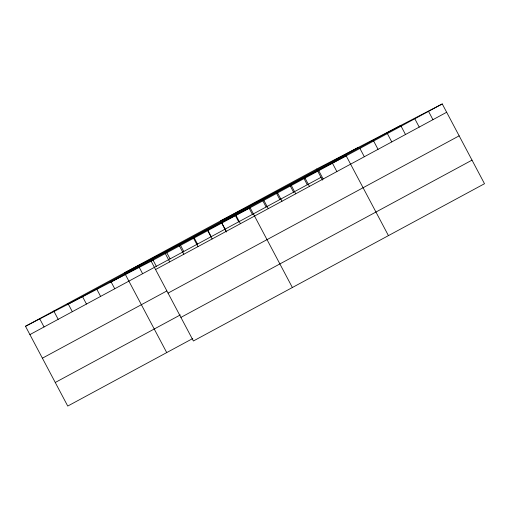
<?xml version="1.0" encoding="UTF-8"?>
<svg xmlns="http://www.w3.org/2000/svg" width="510" height="510" viewBox="0 0 510 510"><rect width="100%" height="100%" fill="white"/><g stroke="black" fill="none" stroke-linecap="round" stroke-linejoin="round"><path stroke-width="0.76" d="M25.5 326.279L316.602 169.014L442.259 103.938L484.5 183.721L193.398 340.986L151.151 261.203L25.5 326.279L67.741 406.062L192.793 338.506M66.963 304.801L358.071 147.537M109.688 282.68L400.79 125.415M151.151 261.203L442.259 103.938M29.905 334.605L321.013 177.34M155.563 269.529L446.664 112.264M42.394 358.186L166.757 291M168.045 293.11L459.153 135.845M55.258 382.481L180.31 314.925M180.91 317.405L472.011 160.14M220.537 220.906L346.194 155.837L388.435 235.62M124.478 272.805L250.129 207.736L292.37 287.519M428.534 111.352L432.939 119.678M414.808 118.766L419.22 127.092M401.083 126.18L405.495 134.506M387.364 133.594L391.769 141.92M373.639 141.009L378.044 149.334M359.913 148.423L364.325 156.748M332.469 163.251L336.874 171.577M318.744 170.665L323.155 178.991M316.602 169.014L322.479 180.113M305.025 178.079L309.43 186.405M303.979 178.506L307.288 184.754M291.299 185.493L295.704 193.819M290.26 185.92L293.562 192.168M277.574 192.907L281.985 201.233M276.535 193.335L279.843 199.576M263.849 200.322L268.26 208.647M262.809 200.749L266.118 206.99M249.09 208.163L252.393 214.404M235.99 215.373L240.395 223.699M235.365 215.577L238.674 221.818M221.85 223.01L226.255 231.336M221.64 222.991L226.415 232.012M207.921 230.405L211.223 236.646M207.71 230.647L212.115 238.973M194.195 237.819L197.498 244.06M193.57 238.285L197.976 246.61M180.47 245.233L183.778 251.475M179.431 245.928L183.842 254.254M166.381 251.953L170.053 258.889M165.291 253.566L169.702 261.891M153.025 260.062L156.328 266.303M138.197 265.391L142.609 273.717M125.211 274.195L166.719 352.589M111.072 281.832L114.744 288.768M96.562 288.775L100.604 296.406M82.422 296.418L86.464 304.049M67.919 303.361L72.324 311.686M53.779 310.998L58.185 319.324M39.64 318.635L44.045 326.961"/></g></svg>
